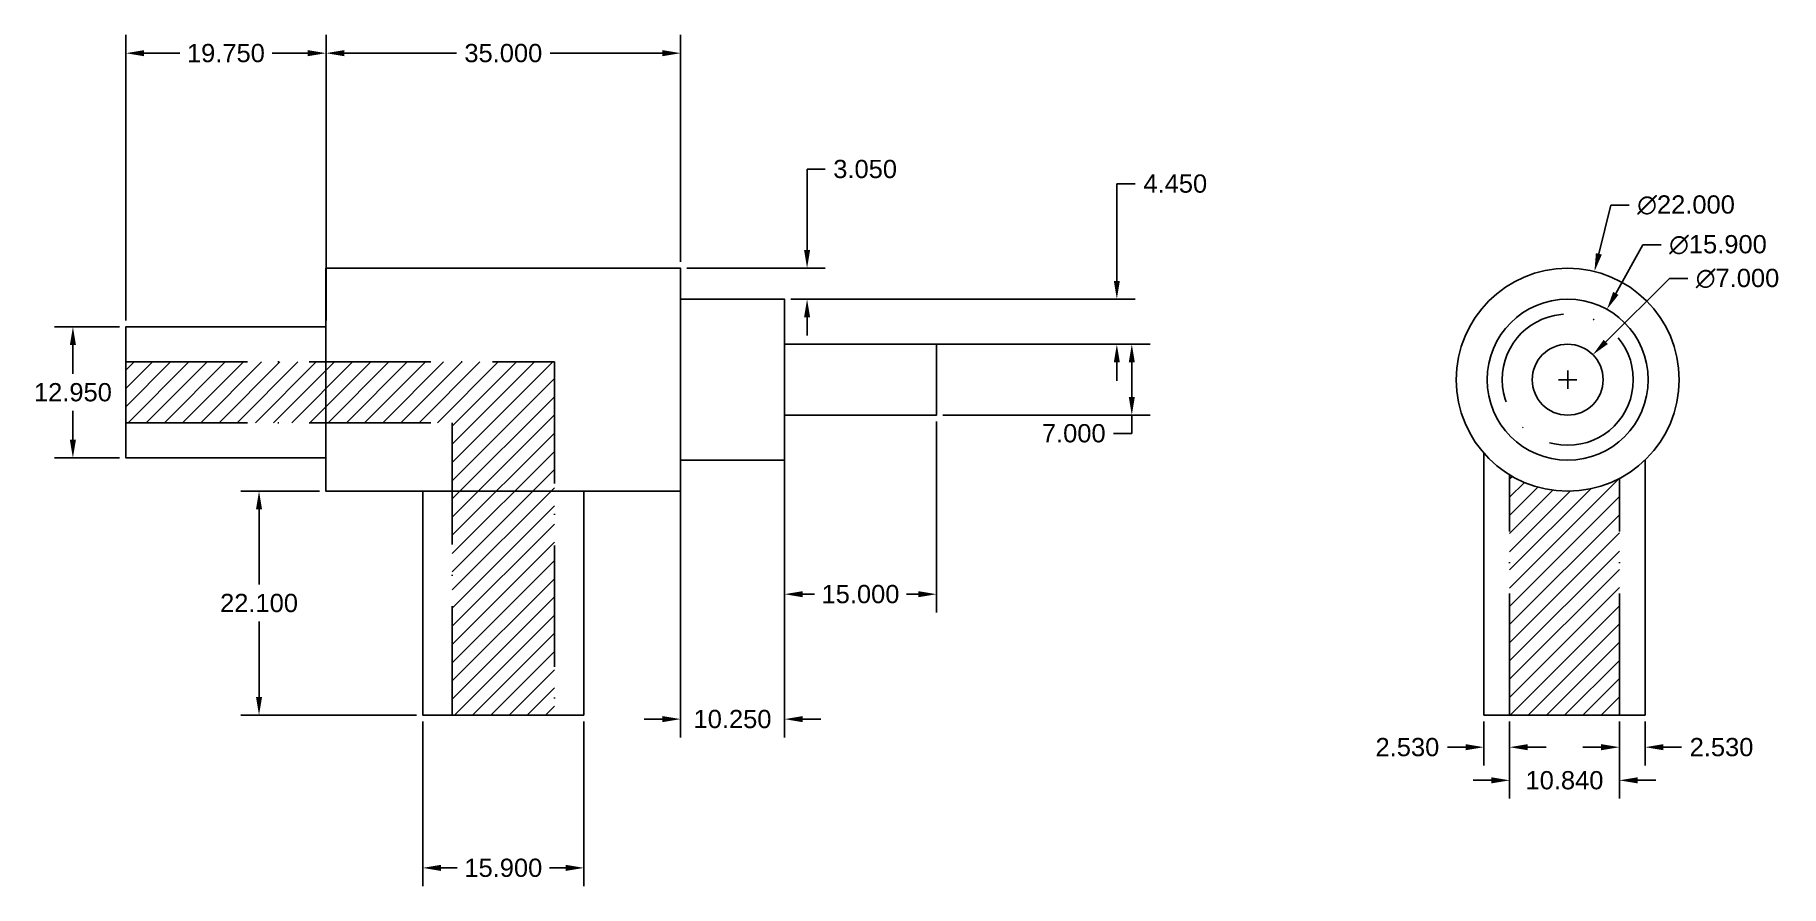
# Model space of a CAD drawing. Header units: millimetres. Extents: x 16 to 189, y 12 to 96.
import ezdxf

# ---------------------------------------------------------------- set-up
doc = ezdxf.new("R2010")
doc.units = ezdxf.units.MM
doc.linetypes.add('ACAD_ISO10W100', pattern=[18, 12, -3, 0, -3])
for name, color, linetype in [('Contur', 4, 'Continuous'), ('Cote', 3, 'Continuous'), ('Hasuri', 5, 'Continuous'), ('Linii Ascunse', 2, 'ACAD_ISO10W100')]:
    doc.layers.add(name, color=color, linetype=linetype)
doc.styles.get("Standard").update_dxf_attribs({"font": 'Arial.ttf'})
doc.dimstyles.get("Standard").update_dxf_attribs({"dimscale": 10, "dimtxt": 0.18, "dimasz": 0.18, "dimexe": 0.18, "dimexo": 0.0625, "dimgap": 0.09, "dimtad": 0, "dimtih": 1, "dimtoh": 1, "dimdec": 3, "dimzin": 0, "dimdsep": 46, "dimtxsty": 'Standard', "dimcen": 0.09, "dimadec": 0, "dimazin": 0, "dimtfac": 1, "dimtdec": 3, "dimtofl": 0, "dimtmove": 0, "dimatfit": 3, "dimfxl": 1, "dimtolj": 1, "dimtzin": 0, "dimarcsym": 0})

# ---------------------------------------------------------------- blocks, each defined once
blk = doc.blocks.new('*D6')
at = {"layer": 'Cote', "color": 0, "lineweight": -2, "transparency": 16777216}
for p, q in [((92.67, 75.03), (92.67, 83.01)), ((92.67, 83.01), (94.47, 83.01)), ((80.81, 73.23), (94.47, 73.23)), ((91.06, 70.18), (94.47, 70.18)), ((92.67, 68.38), (92.67, 66.58))]:
    blk.add_line(p, q, dxfattribs=at)
at = {"layer": 'Cote', "color": 0, "transparency": 16777216}
for points in [[(92.37, 75.03), (92.97, 75.03), (92.67, 73.23)], [(92.37, 68.38), (92.97, 68.38), (92.67, 70.18)]]:
    blk.add_solid(points, dxfattribs=at)
at = {"layer": 'Defpoints', "color": 0, "transparency": 16777216}
for p in [(80.19, 73.23), (90.44, 70.18), (92.67, 70.18)]:
    blk.add_point(p, dxfattribs=at)
at = {"layer": 'Cote', "color": 0, "transparency": 16777216, "insert": (98.4, 83.01), "char_height": 1.8, "attachment_point": 5}
blk.add_mtext('\\A1;3.050', dxfattribs=at)
blk = doc.blocks.new('*D7')
at = {"layer": 'Cote', "color": 0, "lineweight": -2, "transparency": 16777216}
for p, q in [((45.19, 73.85), (45.19, 96.25)), ((80.19, 73.85), (80.19, 96.25)), ((46.99, 94.45), (58.06, 94.45)), ((78.39, 94.45), (67.32, 94.45))]:
    blk.add_line(p, q, dxfattribs=at)
at = {"layer": 'Cote', "color": 0, "transparency": 16777216}
for points in [[(46.99, 94.75), (46.99, 94.15), (45.19, 94.45)], [(78.39, 94.75), (78.39, 94.15), (80.19, 94.45)]]:
    blk.add_solid(points, dxfattribs=at)
at = {"layer": 'Defpoints', "color": 0, "transparency": 16777216}
for p in [(45.19, 94.45), (45.19, 73.23), (80.19, 73.23)]:
    blk.add_point(p, dxfattribs=at)
at = {"layer": 'Cote', "color": 0, "transparency": 16777216, "insert": (62.69, 94.45), "char_height": 1.8, "attachment_point": 5}
blk.add_mtext('\\A1;35.000', dxfattribs=at)
blk = doc.blocks.new('*D8')
at = {"layer": 'Cote', "color": 0, "lineweight": -2, "transparency": 16777216}
for p, q in [((54.74, 28.5), (54.74, 12.25)), ((70.64, 28.5), (70.64, 12.25)), ((56.54, 14.05), (58.14, 14.05)), ((68.84, 14.05), (67.24, 14.05))]:
    blk.add_line(p, q, dxfattribs=at)
at = {"layer": 'Cote', "color": 0, "transparency": 16777216}
for points in [[(56.54, 14.35), (56.54, 13.75), (54.74, 14.05)], [(68.84, 14.35), (68.84, 13.75), (70.64, 14.05)]]:
    blk.add_solid(points, dxfattribs=at)
at = {"layer": 'Defpoints', "color": 0, "transparency": 16777216}
for p in [(54.74, 29.13), (70.64, 29.13), (70.64, 14.05)]:
    blk.add_point(p, dxfattribs=at)
at = {"layer": 'Cote', "color": 0, "transparency": 16777216, "insert": (62.69, 14.05), "char_height": 1.8, "attachment_point": 5}
blk.add_mtext('\\A1;15.900', dxfattribs=at)
blk = doc.blocks.new('*D9')
at = {"layer": 'Cote', "color": 0, "lineweight": -2, "transparency": 16777216}
for p, q in [((24.81, 67.45), (18.41, 67.45)), ((20.21, 65.65), (20.21, 62.8)), ((20.21, 56.3), (20.21, 59.16)), ((24.81, 54.5), (18.41, 54.5))]:
    blk.add_line(p, q, dxfattribs=at)
at = {"layer": 'Cote', "color": 0, "transparency": 16777216}
for points in [[(19.91, 65.65), (20.51, 65.65), (20.21, 67.45)], [(19.91, 56.3), (20.51, 56.3), (20.21, 54.5)]]:
    blk.add_solid(points, dxfattribs=at)
at = {"layer": 'Defpoints', "color": 0, "transparency": 16777216}
for p in [(25.44, 67.45), (20.21, 54.5), (25.44, 54.5)]:
    blk.add_point(p, dxfattribs=at)
at = {"layer": 'Cote', "color": 0, "transparency": 16777216, "insert": (20.21, 60.98), "char_height": 1.8, "attachment_point": 5}
blk.add_mtext('\\A1;12.950', dxfattribs=at)
blk = doc.blocks.new('*D10')
at = {"layer": 'Cote', "color": 0, "lineweight": -2, "transparency": 16777216}
for p, q in [((25.44, 68.08), (25.44, 96.25)), ((45.19, 68.08), (45.19, 96.25)), ((27.24, 94.45), (30.76, 94.45)), ((43.39, 94.45), (39.86, 94.45))]:
    blk.add_line(p, q, dxfattribs=at)
at = {"layer": 'Cote', "color": 0, "transparency": 16777216}
for points in [[(27.24, 94.75), (27.24, 94.15), (25.44, 94.45)], [(43.39, 94.75), (43.39, 94.15), (45.19, 94.45)]]:
    blk.add_solid(points, dxfattribs=at)
at = {"layer": 'Defpoints', "color": 0, "transparency": 16777216}
for p in [(25.44, 94.45), (25.44, 67.45), (45.19, 67.45)]:
    blk.add_point(p, dxfattribs=at)
at = {"layer": 'Cote', "color": 0, "transparency": 16777216, "insert": (35.31, 94.45), "char_height": 1.8, "attachment_point": 5}
blk.add_mtext('\\A1;19.750', dxfattribs=at)
blk = doc.blocks.new('*D11')
at = {"layer": 'Cote', "color": 0, "lineweight": -2, "transparency": 16777216}
for p, q in [((106.06, 65.73), (126.52, 65.73)), ((124.72, 63.93), (124.72, 60.53)), ((106.06, 58.73), (126.52, 58.73)), ((124.72, 58.73), (124.72, 56.93)), ((124.72, 56.93), (122.92, 56.93))]:
    blk.add_line(p, q, dxfattribs=at)
at = {"layer": 'Cote', "color": 0, "transparency": 16777216}
for points in [[(124.42, 63.93), (125.02, 63.93), (124.72, 65.73)], [(124.42, 60.53), (125.02, 60.53), (124.72, 58.73)]]:
    blk.add_solid(points, dxfattribs=at)
at = {"layer": 'Defpoints', "color": 0, "transparency": 16777216}
for p in [(105.44, 65.73), (105.44, 58.73), (124.72, 58.73)]:
    blk.add_point(p, dxfattribs=at)
at = {"layer": 'Cote', "color": 0, "transparency": 16777216, "insert": (118.99, 56.93), "char_height": 1.8, "attachment_point": 5}
blk.add_mtext('\\A1;7.000', dxfattribs=at)
blk = doc.blocks.new('*D12')
at = {"layer": 'Cote', "color": 0, "lineweight": -2, "transparency": 16777216}
for p, q in [((90.44, 58.1), (90.44, 39.26)), ((105.44, 58.1), (105.44, 39.26)), ((92.24, 41.06), (93.39, 41.06)), ((103.64, 41.06), (102.49, 41.06))]:
    blk.add_line(p, q, dxfattribs=at)
at = {"layer": 'Cote', "color": 0, "transparency": 16777216}
for points in [[(92.24, 41.36), (92.24, 40.76), (90.44, 41.06)], [(103.64, 41.36), (103.64, 40.76), (105.44, 41.06)]]:
    blk.add_solid(points, dxfattribs=at)
at = {"layer": 'Defpoints', "color": 0, "transparency": 16777216}
for p in [(90.44, 58.73), (105.44, 58.73), (105.44, 41.06)]:
    blk.add_point(p, dxfattribs=at)
at = {"layer": 'Cote', "color": 0, "transparency": 16777216, "insert": (97.94, 41.06), "char_height": 1.8, "attachment_point": 5}
blk.add_mtext('\\A1;15.000', dxfattribs=at)
blk = doc.blocks.new('*D13')
at = {"layer": 'Cote', "color": 0, "lineweight": -2, "transparency": 16777216}
for p, q in [((80.19, 53.65), (80.19, 26.93)), ((90.44, 53.65), (90.44, 26.93)), ((78.39, 28.73), (76.59, 28.73)), ((92.24, 28.73), (94.04, 28.73))]:
    blk.add_line(p, q, dxfattribs=at)
at = {"layer": 'Cote', "color": 0, "transparency": 16777216}
for points in [[(78.39, 29.03), (78.39, 28.43), (80.19, 28.73)], [(92.24, 29.03), (92.24, 28.43), (90.44, 28.73)]]:
    blk.add_solid(points, dxfattribs=at)
at = {"layer": 'Defpoints', "color": 0, "transparency": 16777216}
for p in [(80.19, 54.28), (90.44, 54.28), (90.44, 28.73)]:
    blk.add_point(p, dxfattribs=at)
at = {"layer": 'Cote', "color": 0, "transparency": 16777216, "insert": (85.31, 28.73), "char_height": 1.8, "attachment_point": 5}
blk.add_mtext('\\A1;10.250', dxfattribs=at)
blk = doc.blocks.new('*D14')
at = {"layer": 'Cote', "color": 0, "lineweight": -2, "transparency": 16777216}
for p, q in [((123.24, 71.98), (123.24, 81.57)), ((123.24, 81.57), (125.04, 81.57)), ((91.06, 70.18), (125.04, 70.18)), ((91.06, 65.73), (125.04, 65.73)), ((123.24, 63.93), (123.24, 62.13))]:
    blk.add_line(p, q, dxfattribs=at)
at = {"layer": 'Cote', "color": 0, "transparency": 16777216}
for points in [[(122.94, 71.98), (123.54, 71.98), (123.24, 70.18)], [(122.94, 63.93), (123.54, 63.93), (123.24, 65.73)]]:
    blk.add_solid(points, dxfattribs=at)
at = {"layer": 'Defpoints', "color": 0, "transparency": 16777216}
for p in [(90.44, 70.18), (90.44, 65.73), (123.24, 65.73)]:
    blk.add_point(p, dxfattribs=at)
at = {"layer": 'Cote', "color": 0, "transparency": 16777216, "insert": (129.01, 81.57), "char_height": 1.8, "attachment_point": 5}
blk.add_mtext('\\A1;4.450', dxfattribs=at)
blk = doc.blocks.new('*D15')
at = {"layer": 'Cote', "color": 0, "lineweight": -2, "transparency": 16777216}
for p, q in [((44.56, 51.23), (36.78, 51.23)), ((38.58, 49.43), (38.58, 42)), ((38.58, 30.93), (38.58, 38.36)), ((54.11, 29.13), (36.78, 29.13))]:
    blk.add_line(p, q, dxfattribs=at)
at = {"layer": 'Cote', "color": 0, "transparency": 16777216}
for points in [[(38.28, 49.43), (38.88, 49.43), (38.58, 51.23)], [(38.28, 30.93), (38.88, 30.93), (38.58, 29.13)]]:
    blk.add_solid(points, dxfattribs=at)
at = {"layer": 'Defpoints', "color": 0, "transparency": 16777216}
for p in [(45.19, 51.23), (38.58, 29.13), (54.74, 29.13)]:
    blk.add_point(p, dxfattribs=at)
at = {"layer": 'Cote', "color": 0, "transparency": 16777216, "insert": (38.58, 40.18), "char_height": 1.8, "attachment_point": 5}
blk.add_mtext('\\A1;22.100', dxfattribs=at)
blk = doc.blocks.new('*D16')
at = {"layer": 'Cote', "color": 0, "lineweight": -2, "transparency": 16777216}
for p, q in [((172.01, 79.46), (170.82, 74.65)), ((173.81, 79.46), (172.01, 79.46)), ((166.84, 62.23), (168.64, 62.23)), ((167.74, 61.33), (167.74, 63.13))]:
    blk.add_line(p, q, dxfattribs=at)
at = {"layer": 'Cote', "color": 0, "transparency": 16777216}
blk.add_solid([(170.52, 74.72), (171.11, 74.58), (170.38, 72.9)], dxfattribs=at)
at = {"layer": 'Defpoints', "color": 0, "transparency": 16777216}
for p in [(170.38, 72.9), (165.09, 51.55)]:
    blk.add_point(p, dxfattribs=at)
at = {"layer": 'Cote', "color": 0, "transparency": 16777216, "insert": (179.42, 79.46), "char_height": 1.8, "attachment_point": 5}
blk.add_mtext('\\A1;∅22.000', dxfattribs=at)
blk = doc.blocks.new('*D17')
at = {"layer": 'Cote', "color": 0, "lineweight": -2, "transparency": 16777216}
for p, q in [((175.16, 75.54), (172.49, 70.74)), ((176.96, 75.54), (175.16, 75.54)), ((166.84, 62.23), (168.64, 62.23)), ((167.74, 61.33), (167.74, 63.13))]:
    blk.add_line(p, q, dxfattribs=at)
at = {"layer": 'Cote', "color": 0, "transparency": 16777216}
blk.add_solid([(172.22, 70.89), (172.75, 70.6), (171.61, 69.17)], dxfattribs=at)
at = {"layer": 'Defpoints', "color": 0, "transparency": 16777216}
for p in [(171.61, 69.17), (163.87, 55.28)]:
    blk.add_point(p, dxfattribs=at)
at = {"layer": 'Cote', "color": 0, "transparency": 16777216, "insert": (182.57, 75.54), "char_height": 1.8, "attachment_point": 5}
blk.add_mtext('\\A1;∅15.900', dxfattribs=at)
blk = doc.blocks.new('*D18')
at = {"layer": 'Cote', "color": 0, "lineweight": -2, "transparency": 16777216}
for p, q in [((177.79, 72.21), (171.5, 65.96)), ((179.59, 72.21), (177.79, 72.21)), ((166.84, 62.23), (168.64, 62.23)), ((167.74, 61.33), (167.74, 63.13))]:
    blk.add_line(p, q, dxfattribs=at)
at = {"layer": 'Cote', "color": 0, "transparency": 16777216}
blk.add_solid([(171.29, 66.17), (171.71, 65.75), (170.22, 64.69)], dxfattribs=at)
at = {"layer": 'Defpoints', "color": 0, "transparency": 16777216}
for p in [(170.22, 64.69), (165.26, 59.76)]:
    blk.add_point(p, dxfattribs=at)
at = {"layer": 'Cote', "color": 0, "transparency": 16777216, "insert": (184.5, 72.21), "char_height": 1.8, "attachment_point": 5}
blk.add_mtext('\\A1;∅7.000', dxfattribs=at)
blk = doc.blocks.new('*D19')
at = {"layer": 'Cote', "color": 0, "lineweight": -2, "transparency": 16777216}
for p, q in [((162, 28.51), (162, 20.89)), ((172.84, 28.51), (172.84, 20.89)), ((160.2, 22.69), (158.4, 22.69)), ((174.64, 22.69), (176.44, 22.69))]:
    blk.add_line(p, q, dxfattribs=at)
at = {"layer": 'Cote', "color": 0, "transparency": 16777216}
for points in [[(160.2, 22.99), (160.2, 22.39), (162, 22.69)], [(174.64, 22.99), (174.64, 22.39), (172.84, 22.69)]]:
    blk.add_solid(points, dxfattribs=at)
at = {"layer": 'Defpoints', "color": 0, "transparency": 16777216}
for p in [(162, 29.13), (172.84, 29.13), (172.84, 22.69)]:
    blk.add_point(p, dxfattribs=at)
at = {"layer": 'Cote', "color": 0, "transparency": 16777216, "insert": (167.42, 22.69), "char_height": 1.8, "attachment_point": 5}
blk.add_mtext('\\A1;10.840', dxfattribs=at)
blk = doc.blocks.new('*D20')
at = {"layer": 'Cote', "color": 0, "lineweight": -2, "transparency": 16777216}
for p, q in [((172.84, 28.51), (172.84, 24.16)), ((175.37, 28.51), (175.37, 24.16)), ((171.04, 25.96), (169.24, 25.96)), ((177.17, 25.96), (178.97, 25.96))]:
    blk.add_line(p, q, dxfattribs=at)
at = {"layer": 'Cote', "color": 0, "transparency": 16777216}
for points in [[(171.04, 26.26), (171.04, 25.66), (172.84, 25.96)], [(177.17, 26.26), (177.17, 25.66), (175.37, 25.96)]]:
    blk.add_solid(points, dxfattribs=at)
at = {"layer": 'Defpoints', "color": 0, "transparency": 16777216}
for p in [(172.84, 29.13), (175.37, 29.13), (175.37, 25.96)]:
    blk.add_point(p, dxfattribs=at)
at = {"layer": 'Cote', "color": 0, "transparency": 16777216, "insert": (182.92, 25.96), "char_height": 1.8, "attachment_point": 5}
blk.add_mtext('\\A1;2.530', dxfattribs=at)
blk = doc.blocks.new('*D21')
at = {"layer": 'Cote', "color": 0, "lineweight": -2, "transparency": 16777216}
for p, q in [((159.47, 28.51), (159.47, 24.16)), ((162, 28.51), (162, 24.16)), ((157.67, 25.96), (155.87, 25.96)), ((163.8, 25.96), (165.6, 25.96))]:
    blk.add_line(p, q, dxfattribs=at)
at = {"layer": 'Cote', "color": 0, "transparency": 16777216}
for points in [[(157.67, 26.26), (157.67, 25.66), (159.47, 25.96)], [(163.8, 26.26), (163.8, 25.66), (162, 25.96)]]:
    blk.add_solid(points, dxfattribs=at)
at = {"layer": 'Defpoints', "color": 0, "transparency": 16777216}
for p in [(159.47, 29.13), (162, 29.13), (159.47, 25.96)]:
    blk.add_point(p, dxfattribs=at)
at = {"layer": 'Cote', "color": 0, "transparency": 16777216, "insert": (151.92, 25.96), "char_height": 1.8, "attachment_point": 5}
blk.add_mtext('\\A1;2.530', dxfattribs=at)

msp = doc.modelspace()

# ---------------------------------------------------------------- hatches: boundary and pattern name
at = {"layer": 'Hasuri'}
h = msp.add_hatch(dxfattribs=at)
h.set_pattern_fill('ANSI31', color=256, scale=0.4)
h.paths.add_polyline_path([(45.1879, 63.9784), (25.4379, 63.9784), (25.4379, 57.9784), (45.1879, 57.9784)])
h.paths.add_polyline_path([(67.7299, 63.9784), (45.1879, 63.9784), (45.1879, 57.9784), (57.6459, 57.9784), (57.6459, 51.2263), (67.7299, 51.2263)])
h.paths.add_polyline_path([(67.7299, 51.2263), (57.6459, 51.2263), (57.6459, 29.1263), (67.7299, 29.1263)])
h = msp.add_hatch(dxfattribs=at)
h.set_pattern_fill('ANSI31', color=256, scale=0.4)
h.set_pattern_definition([(45, (-23.337, 0), (-0.898026, 0.898026), [])])
h.paths.add_polyline_path([(161.9997, 29.1309), (172.8397, 29.1309), (172.8397, 52.4807, -0.26363269), (161.9997, 52.8419)])

# ---------------------------------------------------------------- linework, layer by layer
at = {"layer": 'Contur'}
msp.add_lwpolyline([(80.1879, 51.2263), (80.1879, 73.2263), (50.1879, 73.2263), (45.1879, 73.2263), (45.1879, 51.2263), (50.1879, 51.2263)], close=True, dxfattribs=at)
for points in [[(80.1879, 54.2763), (90.4379, 54.2763), (90.4379, 70.1763), (80.1879, 70.1763)], [(45.1879, 67.4534), (25.4379, 67.4534), (25.4379, 54.5034), (45.1879, 54.5034)], [(90.4379, 65.7263), (105.4379, 65.7263), (105.4379, 58.7263), (90.4379, 58.7263)], [(159.4697, 51.2309), (159.4697, 54.9718)], [(175.3697, 51.2309), (175.3697, 54.3039)], [(54.7379, 51.2263), (54.7379, 29.1263), (70.6379, 29.1263)], [(70.6379, 51.2263), (70.6379, 29.1263)], [(159.4697, 51.2309), (159.4697, 29.1309), (175.3697, 29.1309), (175.3697, 51.2309)]]:
    msp.add_lwpolyline(points, dxfattribs=at)
for radius in [11, 7.95, 3.5]:
    msp.add_circle((167.7384, 62.2263), radius, dxfattribs=at)
at = {"layer": 'Linii Ascunse'}
for p, q in [((25.4379, 63.9784), (67.7299, 63.9784)), ((67.7299, 63.9784), (67.7299, 29.1263)), ((25.4379, 57.9784), (57.6459, 57.9784)), ((57.6459, 57.9784), (57.6459, 29.1263))]:
    msp.add_line(p, q, dxfattribs=at)
for points in [[(161.9997, 29.1309), (161.9997, 52.8419)], [(172.8397, 29.1309), (172.8397, 52.4807)]]:
    msp.add_lwpolyline(points, dxfattribs=at)
msp.add_circle((167.7384, 62.2263), 6.475, dxfattribs=at)

# ---------------------------------------------------------------- dimensions: what is measured, and where the dimension line sits
at = {"layer": 'Cote'}
for base, p1, p2, picture, middle in [((25.4379, 94.4512), (45.1879, 67.4534), (25.4379, 67.4534), '*D10', (35.3129, 94.4512)), ((45.1879, 94.4512), (80.1879, 73.2263), (45.1879, 73.2263), '*D7', (62.6879, 94.4512)), ((105.4379, 41.0575), (90.4379, 58.7263), (105.4379, 58.7263), '*D12', (97.9379, 41.0575)), ((90.4379, 28.734), (80.1879, 54.2763), (90.4379, 54.2763), '*D13', (85.3129, 28.734)), ((70.6379, 14.0549), (54.7379, 29.1263), (70.6379, 29.1263), '*D8', (62.6879, 14.0549)), ((159.4697, 25.9569), (161.9997, 29.1309), (159.4697, 29.1309), '*D21', (151.9204, 25.9569)), ((172.8397, 22.6862), (161.9997, 29.1309), (172.8397, 29.1309), '*D19', (167.4197, 22.6862)), ((175.3697, 25.9569), (172.8397, 29.1309), (175.3697, 29.1309), '*D20', (182.919, 25.9569))]:
    dim = msp.add_linear_dim(base=base, p1=p1, p2=p2, dimstyle='Standard', dxfattribs=at)
    dim.commit()
    dim.dimension.update_dxf_attribs({"geometry": picture, "text_midpoint": middle})
for base, p1, p2, picture, middle in [((92.6687, 70.1763), (80.1879, 73.2263), (90.4379, 70.1763), '*D6', (98.402, 83.0079)), ((123.2405, 65.7263), (90.4379, 70.1763), (90.4379, 65.7263), '*D14', (129.0107, 81.5732))]:
    dim = msp.add_linear_dim(base=base, p1=p1, p2=p2, angle=90, dimstyle='Standard', dxfattribs=at)
    dim.commit()
    dim.dimension.update_dxf_attribs({"geometry": picture, "text_midpoint": middle, "dimtype": 160})
for p1, p2, picture, middle in [((165.0935, 51.549), (170.3834, 72.9036), '*D16', (179.4189, 79.4559)), ((163.8678, 55.2822), (171.6091, 69.1704), '*D17', (182.5734, 75.5427)), ((165.2557, 59.7593), (170.2212, 64.6932), '*D18', (184.503, 72.2137))]:
    dim = msp.add_diameter_dim_2p(p1=p1, p2=p2, dimstyle='Standard', dxfattribs=at)
    dim.commit()
    dim.dimension.update_dxf_attribs({"geometry": picture, "text_midpoint": middle, "dimtype": 163})
for base, p1, p2, picture, middle in [((20.2103, 54.5034), (25.4379, 67.4534), (25.4379, 54.5034), '*D9', (20.2103, 60.9784)), ((124.7204, 58.7263), (105.4379, 65.7263), (105.4379, 58.7263), '*D11', (118.9938, 56.9263)), ((38.584, 29.1263), (45.1879, 51.2263), (54.7379, 29.1263), '*D15', (38.584, 40.1763))]:
    dim = msp.add_linear_dim(base=base, p1=p1, p2=p2, angle=90, dimstyle='Standard', dxfattribs=at)
    dim.commit()
    dim.dimension.update_dxf_attribs({"geometry": picture, "text_midpoint": middle})

doc.saveas('drawing.dxf')
